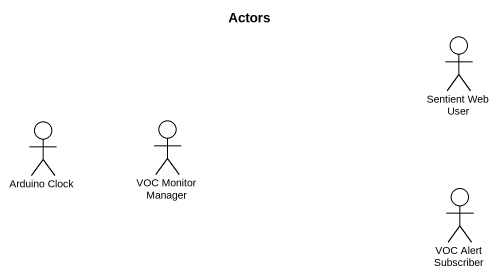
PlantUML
@startuml
title Actors
actor "Sentient Web User" as Sentient_Web_User
actor "Arduino Clock" as Arduino_Clock
actor "VOC Monitor Manager" as VOC_Monitor_Manager
actor "VOC Alert Subscriber" as VOC_Alert_Subscriber
@enduml
